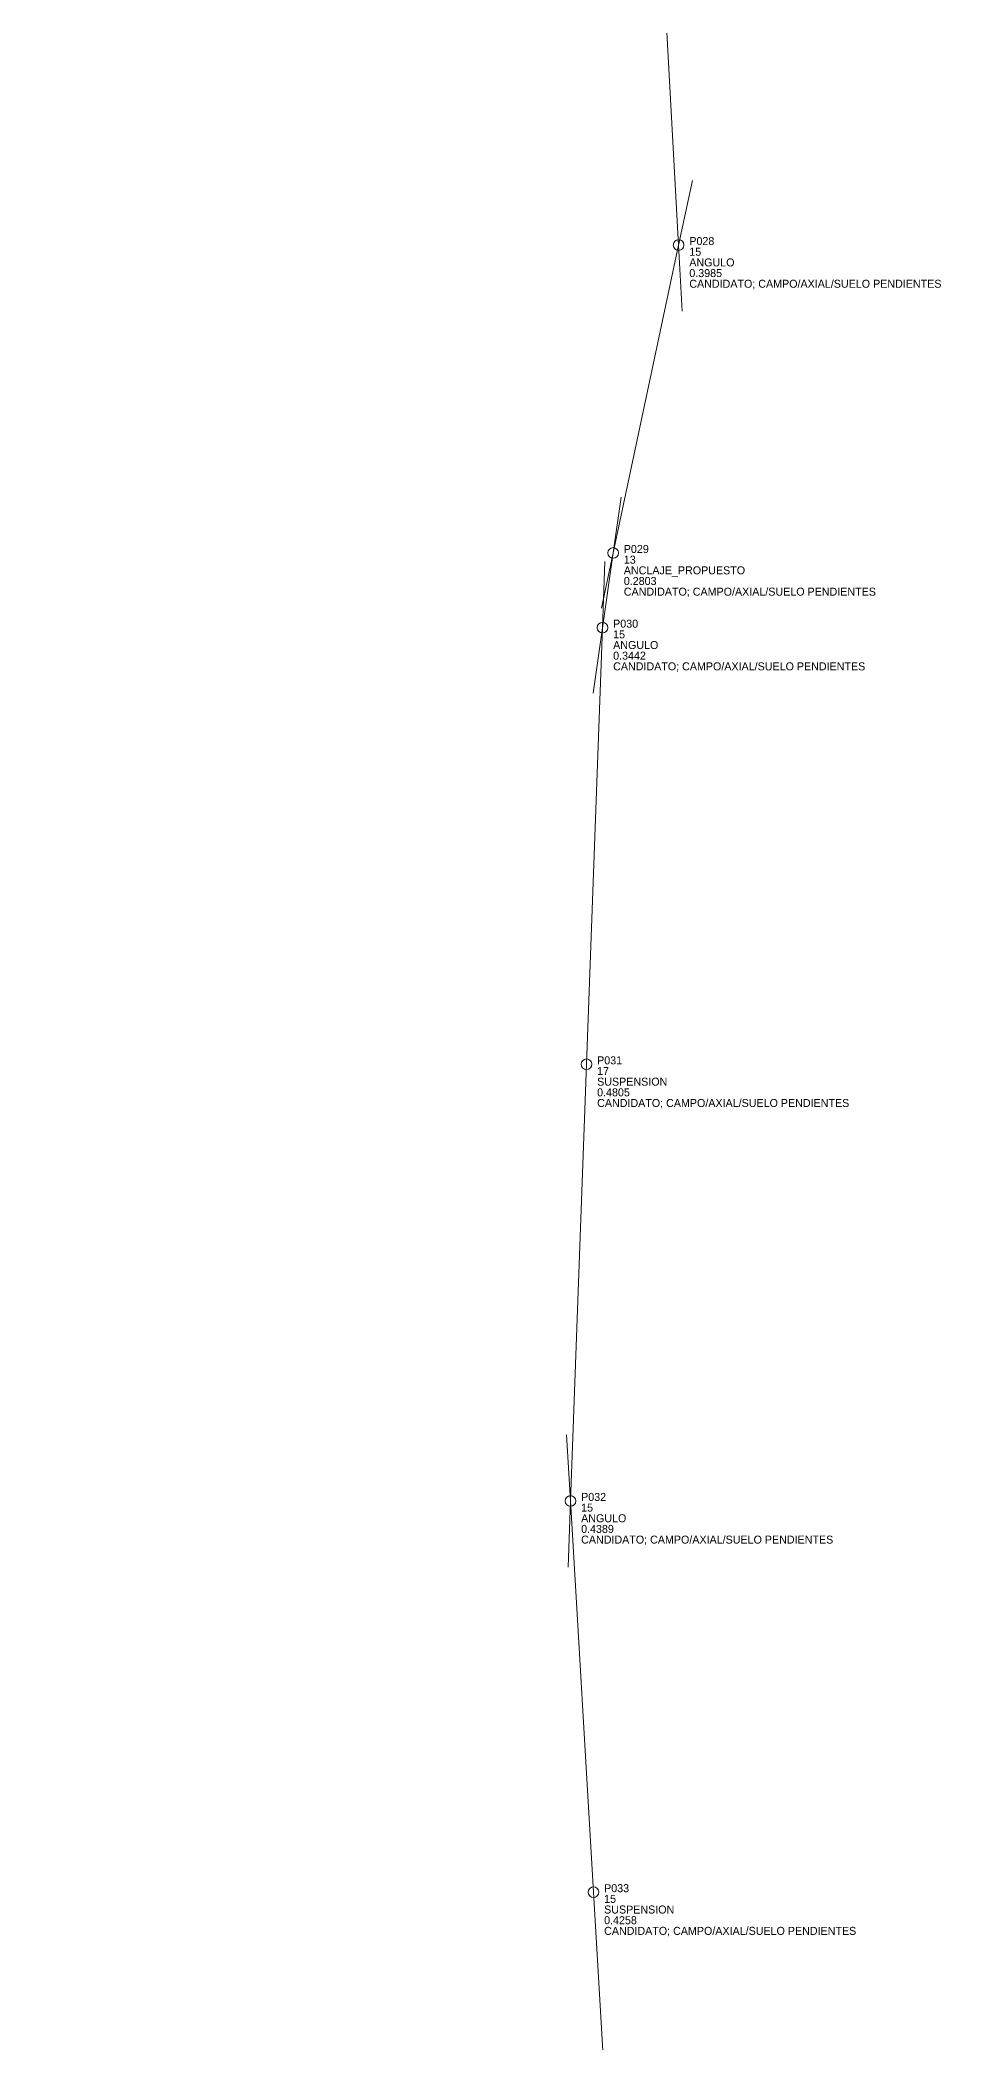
# Model space of a CAD drawing. Header units: metres. Extents: x 423941 to 425824, y 8430942 to 8436658.
# Drawn here: x 425245.9 to 425414.8, y 8434870.9 to 8435246.4 of the extents above; entities that cross this region are included whole.
import ezdxf

# ---------------------------------------------------------------- set-up
doc = ezdxf.new("R2010")
doc.units = ezdxf.units.M
for name, color, linetype, lineweight, true_color in [('EJE', 7, 'Continuous', 18, 0x087f8c), ('POSTES', 7, 'Continuous', 13, 0x244c65), ('RETENIDA', 7, 'Continuous', 13, 0xa77738)]:
    doc.layers.add(name, color=color, linetype=linetype, lineweight=lineweight, true_color=true_color)

# ---------------------------------------------------------------- blocks, each defined once
blk = doc.blocks.new('LP_POSTE_R02')
at = {"layer": 'POSTES'}
blk.add_circle((0, 0), 1, dxfattribs=at)
for tag, p in [('ID', (2, 0)), ('TIPO', (2, -4)), ('POSTE_M', (2, -2)), ('DC', (2, -6)), ('ESTADO', (2, -8))]:
    blk.add_attdef(tag, p, '', height=1.5)

msp = doc.modelspace()

# ---------------------------------------------------------------- linework, layer by layer
at = {"layer": 'EJE'}
msp.add_lwpolyline([(425361.63, 8435280.95), (425365.63, 8435207.95), (425353.35, 8435150.23), (425351.35, 8435136.23), (425348.35, 8435054.38), (425345.35, 8434972.54), (425349.66, 8434899.2), (425353.97, 8434825.87), (425358.28, 8434752.54), (425345.5, 8434773.96), (425325.66, 8434776.52), (425302.82, 8434756.43), (425293.96, 8434681.23), (425269.94, 8434602.43), (425245.93, 8434523.64), (425251.18, 8434460.83)], dxfattribs=at)
at = {"layer": 'RETENIDA'}
for points in [[(425365.63, 8435207.95), (425368.21, 8435220.08)], [(425365.63, 8435207.95), (425366.31, 8435195.57)], [(425353.35, 8435150.23), (425354.85, 8435160.72)], [(425353.35, 8435150.23), (425351.15, 8435139.86)], [(425351.35, 8435136.23), (425351.81, 8435148.62)], [(425351.35, 8435136.23), (425349.6, 8435123.96)], [(425345.35, 8434972.54), (425344.63, 8434984.92)], [(425345.35, 8434972.54), (425344.9, 8434960.15)]]:
    msp.add_lwpolyline(points, dxfattribs=at)

# ---------------------------------------------------------------- block references
at = {"layer": 'POSTES'}
for p, values in [((425365.63, 8435207.95), {'ID': 'P028', 'POSTE_M': '15', 'TIPO': 'ANGULO', 'DC': '0.3985', 'ESTADO': 'CANDIDATO; CAMPO/AXIAL/SUELO PENDIENTES'}), ((425353.35, 8435150.23), {'ID': 'P029', 'POSTE_M': '13', 'TIPO': 'ANCLAJE_PROPUESTO', 'DC': '0.2803', 'ESTADO': 'CANDIDATO; CAMPO/AXIAL/SUELO PENDIENTES'}), ((425351.35, 8435136.23), {'ID': 'P030', 'POSTE_M': '15', 'TIPO': 'ANGULO', 'DC': '0.3442', 'ESTADO': 'CANDIDATO; CAMPO/AXIAL/SUELO PENDIENTES'}), ((425348.35, 8435054.38), {'ID': 'P031', 'POSTE_M': '17', 'TIPO': 'SUSPENSION', 'DC': '0.4805', 'ESTADO': 'CANDIDATO; CAMPO/AXIAL/SUELO PENDIENTES'}), ((425345.35, 8434972.54), {'ID': 'P032', 'POSTE_M': '15', 'TIPO': 'ANGULO', 'DC': '0.4389', 'ESTADO': 'CANDIDATO; CAMPO/AXIAL/SUELO PENDIENTES'}), ((425349.66, 8434899.2), {'ID': 'P033', 'POSTE_M': '15', 'TIPO': 'SUSPENSION', 'DC': '0.4258', 'ESTADO': 'CANDIDATO; CAMPO/AXIAL/SUELO PENDIENTES'})]:
    msp.add_blockref('LP_POSTE_R02', p, dxfattribs=at).add_auto_attribs(values)

doc.saveas('drawing.dxf')
